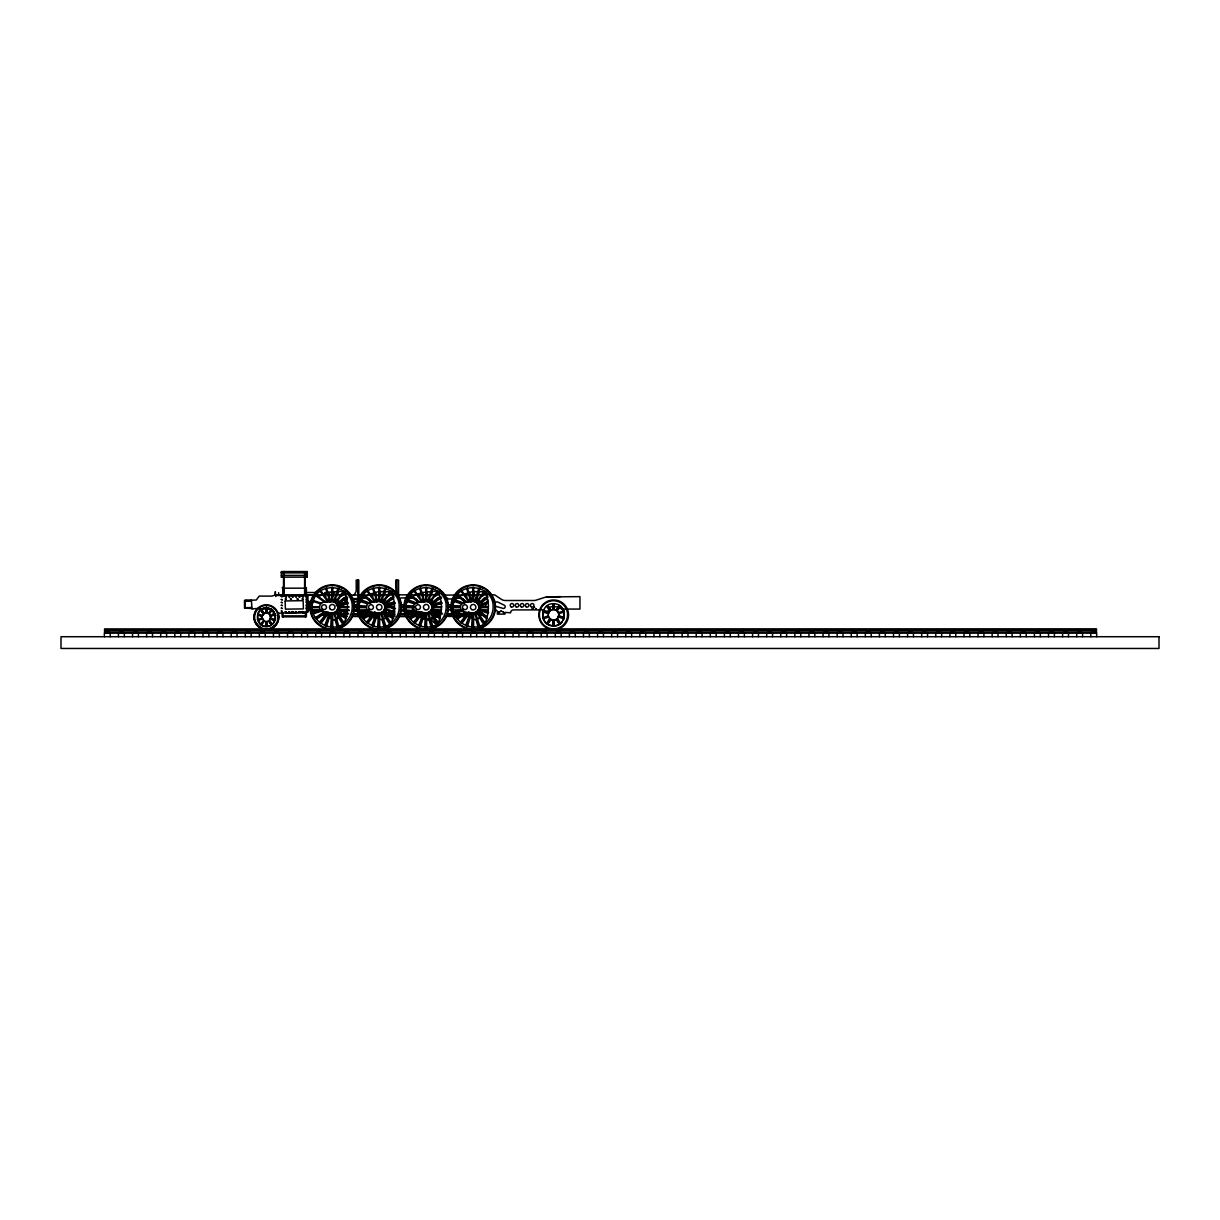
<?xml version="1.0" encoding="UTF-8"?>
<svg xmlns="http://www.w3.org/2000/svg" width="1220" height="1220" viewBox="0 0 1220 1220"><rect width="100%" height="100%" fill="white"/><g stroke="black" fill="none" stroke-linecap="round" stroke-linejoin="round"><path stroke-width="1.5" d="M266.799 607.957C278.663 608.124 277.657 627.461 265.838 626.394C253.973 626.211 254.98 606.889 266.799 607.957L266.784 612.775L266.951 608.033C250.984 607.194 257.984 633.546 271.511 624.914L268.705 621.041L267.47 621.483M552.904 625.89C538.676 625.677 539.88 602.482 554.063 603.763C568.307 603.976 567.087 627.171 552.904 625.89L552.919 620.111M554.048 609.542L554.063 603.763M308.004 611.189L309.133 609.786L318.344 609.771M382.927 611.54L391.208 622.932C395.356 612.867 395.951 600.835 390.705 591.059M476.867 611.54L485.148 622.932C489.296 612.867 489.891 600.835 484.645 591.059M330.757 626.958L331.2 618.57L328.348 612.714L320.143 622.856M332.358 596.473L332.618 591.502M331.642 627.08L332.053 619.211C335.912 621.529 340.441 617.061 338.794 613.065L345.931 618.845M333.258 596.504L333.517 591.456M377.727 626.958L378.169 618.57M379.329 596.473L379.588 591.502M378.627 627.08L379.039 619.211L375.318 612.714L367.113 622.856M380.381 596.443L380.487 591.456M424.712 626.958L425.155 618.57L422.288 612.714L414.083 622.856M426.298 596.473L426.573 591.502M427.244 596.443L427.457 591.456M471.683 626.958L472.125 618.57M473.284 596.473L473.543 591.502M472.567 627.08L472.979 619.211L469.258 612.714L461.053 622.856M474.168 596.504L474.428 591.456M331.886 600.728L331.84 599.63M345.687 606.706L341.646 605.577L341.341 606.904M421.388 611.693L413.412 611.799M413.687 609.939L412.451 608.536L412.131 610.107L413.29 610.488L406.855 611.906M306.921 608.719L306.799 607.819M310.276 607.27L309.544 606.309M358.451 598.501L354.212 598.624L354.212 599.554L359.153 599.554L358.787 600.835M358.085 602.726C360.937 613.691 351.528 604.098 357.506 607.072M352.321 616.176L368.76 615.978M405.055 602.726L405.208 601.567M413.428 605.974C412.589 614.422 429.211 616.192 431.743 608.673C433.375 598.822 416.645 599.172 413.428 605.974L406.428 605.699M452.025 602.726C454.877 613.691 445.483 604.098 451.461 607.072M460.413 605.974C459.559 614.422 476.196 616.192 478.728 608.673C480.344 598.822 463.63 599.172 460.413 605.974L453.398 605.699A2.821 2.821 0 0 0 455.517 606.843L459.909 606.843M280.493 595.985L281.774 594.857M325.694 625.906L329.995 612.654M333.594 601.612L337.971 588.131M326.518 626.241L330.894 612.775M334.433 601.917L338.794 588.482M372.664 625.906L376.965 612.654M380.564 601.612L384.94 588.131M373.488 626.241L377.88 612.775M381.402 601.917L385.764 588.482M423.95 612.654L419.634 625.906L423.462 615.551M427.534 601.612L431.911 588.131M420.473 626.241L424.85 612.775M428.372 601.917L432.734 588.482M466.62 625.906L470.92 612.654M474.504 601.612L478.88 588.131M467.443 626.241L471.82 612.775M475.342 601.917L479.719 588.482M543.053 611.967L543.037 617.686M543.815 609.802L543.418 610.9L548.832 612.654M563.548 619.851L564.326 611.952L558.699 613.721M324.733 625.509L329.019 614.346M335.866 596.488L337.864 591.303M325.557 625.845L329.507 615.551M334.707 602.039L335.881 598.959M337.071 595.879L338.84 591.258M371.704 625.509L375.989 614.346M382.851 596.488L384.834 591.303M372.527 625.845L376.477 615.551M381.677 602.039L382.851 598.959M384.041 595.879L385.81 591.258M418.689 625.509L422.959 614.346M429.821 596.488L431.819 591.303M428.647 602.039L429.837 598.959M431.011 595.879L432.78 591.258M465.659 625.509L469.929 614.346M476.791 596.488L478.789 591.303M466.482 625.845L470.432 615.551M475.617 602.039L479.75 591.258M262.01 616.024L265.319 612.867M270.184 619.409L270.352 614.941L267.47 612.867M270.794 618.326L268.552 621.041L271.313 624.838M307.104 596.351L306.19 596.885L307.242 596.885M306.983 602.985L309.178 602.97L309.178 601.323L306.708 601.323L306.861 603.031L306.418 602.085M306.861 610.656L306.25 611.449L307.15 611.052M310.505 607.331C308.263 610.076 308.263 604.068 310.505 606.813M404.445 607.331C402.203 610.076 402.203 604.068 404.445 606.813M425.75 612.882L425.75 627.095L426.009 619.211C429.867 621.529 434.396 617.061 432.734 613.065L439.871 618.845M433.862 614.819L434.274 614.285M434.091 614.59L434.518 616.176M548.512 613.431L549.9 611.037M432.871 617.961L431.468 618.814M354.212 594.857L356.209 591.334L356.209 580.064L358.741 580.064L358.741 596.046M344.986 606.95L349.24 606.98M268.552 613.309L271.343 609.436M261.293 624.914L264.084 621.041L265.319 621.483M559.522 605.532L556.167 610.183C560.514 612.211 559.553 619.12 554.871 619.989M547.46 624.106L550.815 619.455L553.682 620.172M268.705 613.309L271.481 609.497M261.492 624.838L264.252 621.041L261.858 617.167L263.322 614.011M554.871 609.649L556.366 610.183L558.577 607.133M547.688 624.03L550.998 619.455L552.294 619.989M260.562 624.289L263.505 620.462M269.3 613.874L272.243 610.03M307.775 612.104L308.08 611.54A1.769 1.769 0 0 1 309.849 609.893M320.25 622.932L327.921 612.394M335.241 602.299L343.521 590.907M320.967 623.481L328.927 612.516M335.957 602.848L344.055 591.685L340.914 595.787M367.22 622.932L374.891 612.394M382.211 602.299L390.507 590.907M367.937 623.481L375.897 612.516M382.927 602.848L391.041 591.685M414.205 622.932L421.861 612.394M429.196 602.299L437.477 590.907M414.907 623.481L422.867 612.516M429.897 602.848L438.011 591.685L434.854 595.787M461.175 622.932L468.831 612.394M476.166 602.299L484.447 590.907M461.877 623.481L469.837 612.516M476.867 602.848L484.98 591.685M546.591 623.374L549.915 618.769M546.758 623.389L550.113 618.769M557.052 610.869L560.605 606.249M306.25 605.166L306.861 605.928M306.983 607.819L306.19 608.429L307.104 608.673M310.078 607.606L308.873 607.453L309.346 606.34M320.707 603.87C315.05 612.394 331.321 615.734 336.308 611.266C343.049 601.551 326.579 598.242 320.707 603.87L313.189 601.475M340.136 614.087L347.303 613.934M367.677 603.87C362.02 612.394 378.291 615.734 383.278 611.266C390.019 601.551 373.549 598.242 367.677 603.87L360.159 601.475M372.725 614.377C375.546 619.028 372.588 612.15 372.771 614.59M557.281 618.616L558.836 614.819L558.12 612.15M342.454 605.272L336.933 605.516M319.426 622.307L327.951 611.769M335.485 602.482L337.65 599.798M336.186 603.031L338.413 600.286M341.737 596.183L345.062 592.081M366.396 622.307L374.937 611.769M382.455 602.482L384.62 599.798M386.801 597.114L391.132 591.761L378.657 591.532L371.094 593.865L372.893 596.626M383.156 603.031L385.383 600.286M388.707 596.183L392.032 592.081M413.382 622.307L421.906 611.769M429.425 602.482L431.605 599.798M430.141 603.031L432.353 600.286M435.677 596.183L439.002 592.081M460.352 622.307L468.876 611.769M476.395 602.482L478.575 599.798M481.824 595.787L485.087 591.761L472.613 591.532L465.049 593.865L466.833 596.626M477.111 603.031L479.323 600.286M482.647 596.183L485.972 592.081M359.58 598.395L366.488 597.907A3.751 3.751 0 0 1 370.255 601.673M307.654 612.028L302.728 613.065M327.402 600.636L327.265 602.299M245.296 600.499L251.412 600.987M310.536 604.129C306.861 606.325 308.95 599.34 310.825 603.183M336.278 605.715L338.977 605.044M543.388 618.754C545.904 626.317 556.793 628.269 561.917 622.23M274.225 612.074L268.4 608.139M307.242 599.493L306.19 599.767L307.15 599.493M306.449 602.055L306.723 603.061M324.871 611.998L315.95 618.479L326.091 611.723M336.583 603.488L345.916 596.702M316.498 619.18L326.167 612.165M337.132 604.19L346.144 597.647M362.919 618.479L371.841 611.998M383.568 603.488L392.901 596.702M363.469 619.18L373.137 612.165M384.102 604.19L393.114 597.647M394.639 610.381C392.184 611.433 394.014 606.721 394.639 609.161M418.811 611.998L409.905 618.479L420.031 611.723M430.538 603.488L439.871 596.702M410.438 619.18L420.107 612.165M431.072 604.19L440.084 597.647M456.875 618.479L465.796 611.998M477.508 603.488L486.841 596.702M457.424 619.18L467.077 612.165M478.057 604.19L487.054 597.647M327.417 600.621L338.092 600.697L338.092 615.337L341.158 615.337L341.158 612.714A2.821 2.821 0 0 1 343.964 609.893L347.578 609.893M315.324 617.655L324.23 611.861M341.219 600.835L347.136 596.976M337.284 604.449L347.685 597.693M362.294 617.655L369.721 612.821M383.751 603.717L394.121 596.976M362.843 618.357L370.133 613.614M384.254 604.449L393.175 598.654M409.264 617.655L418.17 611.861M435.159 600.835L441.091 596.976M431.224 604.449L441.625 597.693M456.234 617.655L463.661 612.821M477.691 603.717L488.061 596.976M456.783 618.357L464.088 613.614M482.662 601.551L487.115 598.654M319.426 596.229L323.239 594.14M366.396 596.229L370.209 594.14M412.574 596.732L407.876 599.676L417.743 603.473M413.366 596.229L417.179 594.14M460.337 596.229L464.149 594.14M376.477 602.146L377.727 601.628L373.488 588.131M337.864 628.178L343.11 625.997M384.834 628.178L390.08 625.997M470.417 602.146L471.667 601.628M431.819 628.178L437.05 625.997M478.789 628.178L484.02 625.997M552.294 609.649L550.815 610.183L547.49 605.623M494.39 600.789L494.39 600.042M257.45 619.562L262.132 618.082M270.352 615.368L274.866 613.904M257.771 620.446L262.437 618.982M270.657 616.253L275.339 614.788M320.677 610.473L313.189 612.913L321.714 610.473M337.513 605.013L347.105 601.887M313.54 613.736L321.531 611.144M337.818 605.852L347.303 602.771M367.647 610.473L360.159 612.913L368.684 610.473M384.483 605.013L394.075 601.887M360.51 613.736L368.501 611.144M384.788 605.852L394.274 602.771M407.129 612.913L414.617 610.473M431.468 605.013L441.06 601.887M407.48 613.736L415.471 611.144M431.773 605.852L441.259 602.771M461.602 610.473L454.114 612.913L462.624 610.473M478.438 605.013L488.03 601.887M454.45 613.736L462.441 611.144M478.743 605.852L488.229 602.771M542.854 617.686L548.466 615.917M558.333 612.654L563.976 610.884M543.236 618.754L548.832 616.984L549.9 618.616M547.063 596.641L536.129 600.164A7.045 7.045 0 0 1 533.979 600.499L505.263 600.499A7.045 7.045 0 0 1 501.374 599.325L494.618 594.857L490.806 594.857M352.946 602.695L358.649 600.88M312.899 611.906L321.485 609.619M337.635 605.288L347.929 602.528M341.295 605.227L348.157 603.381M359.869 611.906L368.455 609.619M384.605 605.288L394.899 602.528M388.265 605.227L395.127 603.381M431.575 605.288L441.869 602.528M407.083 612.775L415.654 610.473M435.235 605.227L442.097 603.381M453.825 611.906L462.395 609.619M478.545 605.288L487.131 602.985M482.22 605.227L485.636 604.312M332.236 601.429L329.507 602.146L327.707 599.386M266.478 612.714L264.084 613.309L261.324 609.497M266.326 621.636L267.637 621.483M426.192 601.429L423.447 602.146L421.662 599.386M382.562 619.668L378.993 619.196M434.823 613.965L439.2 617.152M476.501 619.668L472.948 619.196M552.096 609.649L553.682 609.466M553.483 620.172L556.366 619.455L559.721 624.106M341.539 591.166L328.76 592.432L329.736 596.092M435.479 591.166L422.7 592.432L423.675 596.092M281.347 572.287L307.196 572.287M281.347 572.836L307.196 572.836M281.347 575.367L307.196 575.367M281.347 577.151L307.196 577.151M283.025 588.177L305.503 588.177M306.327 592.508L317.413 592.508M324.794 592.508L334.021 592.508L334.021 593.667M396.439 593.179L395.844 580.064L398.559 580.064L398.559 596.092M346.144 594.857L275.72 594.857L271.953 596.107L259.235 596.107L256.276 600.026L244.473 600.438L244.534 608.155L251.412 608.475M349.683 595.101L393.968 594.857M397.201 594.857L439.413 594.857M442.784 595.101L487.695 594.857M275.827 595.467L283.513 595.467L283.513 572.348M305.503 595.68L283.025 595.68L283.025 587.125M358.314 597.205L358.741 598.059M357.902 597.556L358.741 597.556M359.336 599.127L353.693 599.127L352.473 597.907M326.975 599.676L332.435 599.676M343.354 599.676L346.998 599.676M331.52 599.981L336.552 599.981M341.569 599.981L344.909 599.981L344.909 604.113L336.339 604.296M251.518 600.499L244.839 600.499L244.839 608.017L251.518 608.017M251.412 600.85L245.189 600.85L245.189 607.667L251.412 607.667M343.354 603.076L346.998 603.076M341.569 603.824L344.909 603.824M357.445 604.769L353.693 604.769A2.074 2.074 0 0 1 353.266 606.035M451.232 604.769L448.106 604.769A2.806 2.806 0 0 1 447.161 606.203M312.335 606.736L319.381 606.736M337.94 606.736L347.395 606.736M359.305 606.736L366.351 606.736M384.91 606.736L394.365 606.736M406.291 606.736L413.336 606.736M431.88 606.736L441.35 606.736M453.261 606.736L460.306 606.736M478.865 606.736L488.32 606.736M348.02 606.843L344.421 606.843A2.821 2.821 0 0 1 341.6 604.022L341.6 601.673A3.751 3.751 0 0 1 345.351 597.907M365.924 606.843L361.394 606.843A2.074 2.074 0 0 1 359.336 604.769M441.884 606.843L438.361 606.843A2.821 2.821 0 0 1 435.54 604.022L435.54 601.673A3.751 3.751 0 0 1 439.307 597.907M414.404 607.072L405.696 606.279M251.412 607.514L245.296 608.017M312.335 607.636L319.381 607.636M337.94 607.636L347.364 607.636M359.305 607.636L366.351 607.636M384.91 607.636L394.334 607.636M406.291 607.636L413.336 607.636M431.88 607.636L441.304 607.636M453.261 607.636L460.306 607.636M478.865 607.636L488.29 607.636M400.938 609.771L410.393 610.351A1.876 1.876 0 0 0 412.07 611.647L416.737 611.891L417.194 615.337L420.259 615.337L420.259 613.34M311.74 609.893L321.256 609.893M352.976 609.893L367.403 609.893M441.518 609.893L437.919 609.893A2.821 2.821 0 0 0 435.098 612.714L435.098 615.337L432.048 615.337L432.048 600.697M446.932 609.893L461.358 609.893M488.351 609.893L484.889 609.893A2.821 2.821 0 0 0 482.068 612.714L482.068 615.337L479.018 615.337L478.85 600.56L468.953 600.362L468.19 602.299M394.899 611.647L388.951 611.754L388.128 615.337L385.078 615.337L385.078 600.697L374.998 600.362L374.265 602.314M285.815 613.065L307.181 612.394L278.999 613.172A1.769 1.769 0 0 0 277.611 613.874M399.931 613.645L418.125 613.645A4.682 4.682 0 0 0 421.525 612.196M434.899 612.775A2.349 2.349 0 0 1 436.074 613.096A2.821 2.821 0 0 0 437.843 613.843L439.947 613.843L439.947 616.42L437.644 616.42A2.745 2.745 0 0 0 436.074 617.167A2.349 2.349 0 0 1 432.627 614.529L432.627 614.651M447.099 613.843L468.556 613.843A4.224 4.224 0 0 0 470.249 613.492M352.656 613.934L370.285 613.934L370.788 617.183L374.601 617.427A3.523 3.523 0 0 1 376.904 618.281L376.919 618.296M437.843 613.843L438.422 616.42M337.879 614.285L346.953 614.285M352.321 614.285L368.562 614.285M384.208 614.194L395.204 614.194M398.864 614.194L422.669 614.194M447.343 614.194L470.813 614.194M275.918 615.337L273.25 615.337L273.25 611.495A2.349 2.349 0 0 0 272.075 609.451M283.025 615.856L305.503 615.856M337.894 616.176L346.953 616.176M384.208 616.069L395.204 616.069M398.864 616.069L422.669 616.069M445.544 616.069L470.828 616.069M445.315 616.42L468.556 616.42A4.224 4.224 0 0 1 471.225 617.366L472.201 617.762M347.303 616.527L340.136 616.527A4.224 4.224 0 0 0 337.254 617.655M352.656 616.527L370.865 616.527A2.821 2.821 0 0 1 372.634 617.259A2.349 2.349 0 0 0 375.989 616.13A2.349 2.349 0 0 0 374.418 612.958M394.472 616.603L387.197 616.603A3.751 3.751 0 0 0 386.13 616.771M398.116 616.603L418.125 616.603A4.697 4.697 0 0 1 421.845 618.433A2.577 2.577 0 0 0 422.684 618.982L432.78 618.692A3.401 3.401 0 0 1 435.281 617.472A2.349 2.349 0 0 0 436.897 613.416A3.294 3.294 0 0 1 435.647 611.312M283.025 616.847L305.503 616.847M104.6 629.855L1096.429 629.855M104.6 630.008L1096.429 630.008M104.6 632.097L1096.429 632.097M104.6 632.555L1096.429 632.555M105.423 632.845L193.721 632.845M194.071 632.845L203.587 632.845M204.06 632.845L264.191 632.845M264.511 632.845L292.373 632.845M293.059 632.845L475.571 632.845M475.815 632.845L485.346 632.845M485.895 632.845L546.026 632.845M546.255 632.845L574.208 632.845M574.818 632.845L767.09 632.845M767.746 632.845L856.043 632.845M856.562 632.845L866.078 632.845M866.383 632.845L954.696 632.845M955.565 632.845L1077.397 632.845M1077.763 632.845L1096.429 632.845L1096.429 628.834L104.6 628.91L104.6 632.845M306.586 594.857L307.958 595.97L307.958 609.298M453.276 606.599L460.352 606.965M406.306 606.599L413.382 606.965M359.442 605.699L366.503 606.081M359.336 606.599L366.412 606.965M392.032 608.307L395.509 608.49M355.142 606.95L358.909 607.209M400.251 610.168L417.057 611.418M354.898 607.408L358.924 607.697M400.282 610.808L410.56 611.586M349.225 610.153L344.787 609.466M353.007 610.442L370.026 611.723M386.801 612.974L394.365 613.553L387.197 613.645A3.751 3.751 0 0 1 385.154 613.05M400.038 613.98L404.064 614.27M388.722 613.767L394.319 614.194M412.985 615.597L418.582 616.008M344.711 610.229L349.179 610.579M352.946 610.884L369.889 612.257M312.701 606.95L315.873 607.27M553.483 609.466L555.069 609.649M266.326 612.714L267.637 612.867M265.167 621.483L266.478 621.636M558.897 615.917L564.311 617.686M543.205 610.884L548.634 612.654M558.699 615.917L564.128 617.686M542.854 611.952L548.466 613.721M558.333 616.984L563.945 618.754M454.45 600.636L462.441 603.244M478.743 608.536L488.137 611.586M454.114 601.475L461.602 603.9M478.438 609.375L488.107 612.516M407.48 600.636L415.471 603.244M431.773 608.536L441.167 611.586M407.129 601.475L414.617 603.9M431.468 609.375L441.121 612.516M360.51 600.636L368.501 603.244M384.788 608.536L394.182 611.586M384.483 609.375L394.151 612.516M313.54 600.636L321.531 603.244M337.818 608.536L347.212 611.586M337.513 609.375L347.181 612.516M257.74 613.889L262.437 615.368M270.657 618.082L275.339 619.562M262.132 616.253L257.618 614.788L261.98 616.253M270.52 618.982L275.034 620.446M270.352 618.982L274.896 620.446M331.215 618.082L330.33 616.817M464.713 603.473L454.846 599.676L459.543 596.732L464.637 600.865M483.913 610.839L488.656 612.654M454.511 600.499L461.084 603.031M481.046 610.686L488 613.37M436.943 610.839L441.686 612.654M407.541 600.499L414.114 603.031M434.076 610.686L442.768 614.026M370.773 603.473L360.906 599.676L365.588 596.732L370.682 600.865M389.973 610.839L394.716 612.654M360.556 600.499L367.144 603.031M388.829 611.357L394.06 613.37M342.988 610.839L347.731 612.654M340.121 610.686L348.813 614.026M478.789 586.21L484.02 588.375M431.819 586.21L437.05 588.375M384.834 586.21L390.08 588.375M337.864 586.21L343.11 588.375M559.675 605.623L564.22 611.403M310.597 605.806L309.361 605.181A2.349 2.349 0 0 1 308.004 603.061M457.424 595.192L467.077 602.222M478.057 610.183L487.07 616.74M456.875 595.909L465.796 602.39M477.508 610.9L486.795 617.64M410.438 595.192L420.107 602.222M431.072 610.183L440.1 616.74M409.905 595.909L418.811 602.39M430.538 610.9L439.81 617.64M363.469 595.192L373.137 602.222M384.102 610.183L393.114 616.74M362.919 595.909L371.841 602.39M383.568 610.9L392.84 617.64M316.498 595.192L326.167 602.222M337.132 610.183L346.144 616.74M315.95 595.909L324.871 602.39M336.583 610.9L345.87 617.64M556.366 610.183L557.464 611.037M550.998 619.455C547.246 617.838 547.246 611.799 550.998 610.183L548.481 606.691M435.906 621.224C429.364 623.954 443.287 622.871 432.825 617.472M480.863 612.852L487.497 618.22M486.856 618.845L479.719 613.065L479.75 616.527L484.325 623.572L476.166 612.074M386.923 612.852L393.557 618.22M392.901 618.845L385.764 613.065L385.81 616.527L390.385 623.572M341.28 613.934L345.245 617.152M430.66 619.638L434.411 622.718M432.048 600.697L421.967 600.362L421.205 602.299M488.518 591.822L491.98 596.321M441.548 591.822L445.01 596.321M394.578 591.822L395.25 592.691M347.608 591.822L351.055 596.321M282.293 596.473C280.173 599.218 285.587 591.136 282.216 587.567M269.467 614.011L270.779 617.167M557.25 618.769L560.59 623.374M557.052 618.769L560.407 623.389M546.56 606.249L550.113 610.869M556.167 619.455L559.477 624.03M461.877 590.907L469.837 601.856M461.175 591.441L468.831 601.994M414.907 590.907L422.867 601.856M429.897 611.54L438.178 622.932C442.326 612.867 442.921 600.835 437.675 591.059M414.205 591.441L421.861 601.994M429.196 612.074L437.477 623.481M367.937 590.907L375.897 601.856M367.22 591.441L374.891 601.994M382.211 612.074L390.507 623.481M320.967 590.907L328.927 601.856M335.957 611.54L344.238 622.932C348.371 612.867 348.966 600.835 343.735 591.059M320.25 591.441L327.921 601.994M335.241 612.074L343.521 623.481L338.84 616.527M269.452 620.462L272.228 624.289L273.341 623.344L275.506 619.089L275.262 614.316M269.3 620.462L272.09 624.304M260.729 610.046L263.505 613.874M260.546 610.03L263.337 613.874M261.461 609.436L264.252 613.309M483.623 624.106L479.338 617.518L476.928 619.501L478.743 626.302M419.863 596.626L418.063 593.865L421.845 592.707L422.821 596.336M432.78 616.527L437.355 623.572M432.368 617.518L436.653 624.106M389.668 624.106L385.383 617.518L382.973 619.501L384.803 626.302M325.923 596.626L324.123 593.865L327.906 592.707L328.881 596.336M338.413 617.518L342.698 624.106M434.366 622.185L435.372 622.764L435.952 621.758M262.62 619.409L262.025 617.167M467.443 588.131L471.82 601.612M475.342 612.455L479.719 625.906M466.62 588.482L470.92 601.719M474.504 612.76L478.88 626.241M420.473 588.131L424.85 601.612M428.372 612.455L432.734 625.906M419.634 588.482L423.95 601.719M427.534 612.76L431.911 626.241M381.402 612.455L385.764 625.906M372.664 588.482L376.965 601.719M380.564 612.76L384.94 626.241M326.518 588.131L330.894 601.612M334.433 612.455L338.794 625.906M325.694 588.482L329.995 601.719M333.594 612.76L337.971 626.241M469.67 592.432L471.149 597.922M468.815 592.707L469.791 596.336M476.059 619.729L477.889 626.531M429.943 619.501L431.773 626.302M429.089 619.729L430.904 626.531M375.729 592.432L376.705 596.092M374.875 592.707L375.851 596.336M382.119 619.729L383.934 626.531M336.003 619.501L337.833 626.302M335.134 619.729L336.964 626.531M479.018 607.941L479.17 609.024M479.308 610.03L479.536 611.784M432.337 610.03L432.566 611.784M385.078 607.941L385.215 609.024M385.352 610.03L385.596 611.784M338.382 610.03L338.626 611.784M368.76 614.499L368.76 616.527M554.246 620.111L554.261 625.89M553.102 605.212L553.117 609.542M265.99 607.957L266.006 612.775L265.853 608.033M1096.673 636.718L1096.673 633.195L1090.802 633.195L1090.802 636.718M1095.606 633.195L1095.606 632.372L1091.854 632.372L1091.854 633.195M1082.582 636.718L1082.582 633.195L1076.711 633.195L1076.711 636.718M1081.515 633.195L1081.515 632.372L1077.763 632.372L1077.763 633.195M1068.491 636.718L1068.491 633.195L1062.62 633.195L1062.62 636.718M1067.424 633.195L1067.424 632.372L1063.672 632.372L1063.672 633.195M1054.4 636.718L1054.4 633.195L1048.529 633.195L1048.529 636.718M1053.333 633.195L1053.333 632.372L1049.581 632.372L1049.581 633.195M1040.294 636.718L1040.294 633.195L1034.423 633.195L1034.423 636.718M1039.242 633.195L1039.242 632.372L1035.49 632.372L1035.49 633.195M1026.203 636.718L1026.203 633.195L1020.332 633.195L1020.332 636.718M1025.151 633.195L1025.151 632.372L1021.399 632.372L1021.399 633.195M1012.112 636.718L1012.112 633.195L1006.241 633.195L1006.241 636.718M1011.06 633.195L1011.06 632.372L1007.308 632.372L1007.308 633.195M998.021 636.718L998.021 633.195L992.15 633.195L992.15 636.718M996.969 633.195L996.969 632.372L993.217 632.372L993.217 633.195M983.93 636.718L983.93 633.195L978.059 633.195L978.059 636.718M982.878 633.195L982.878 632.372L979.126 632.372L979.126 633.195M969.839 636.718L969.839 633.195L963.968 633.195L963.968 636.718M968.787 633.195L968.787 632.372L965.02 632.372L965.02 633.195M955.748 636.718L955.748 633.195L949.877 633.195L949.877 636.718M954.696 633.195L954.696 632.372L950.929 632.372L950.929 633.195M941.657 636.718L941.657 633.195L935.786 633.195L935.786 636.718M940.605 633.195L940.605 632.372L936.838 632.372L936.838 633.195M927.566 636.718L927.566 633.195L921.695 633.195L921.695 636.718M926.514 633.195L926.514 632.372L922.747 632.372L922.747 633.195M913.475 636.718L913.475 633.195L907.604 633.195L907.604 636.718M912.423 633.195L912.423 632.372L908.656 632.372L908.656 633.195M899.384 636.718L899.384 633.195L893.513 633.195L893.513 636.718M898.332 633.195L898.332 632.372L894.565 632.372L894.565 633.195M885.293 636.718L885.293 633.195L879.422 633.195L879.422 636.718M884.226 633.195L884.226 632.372L880.474 632.372L880.474 633.195M871.202 636.718L871.202 633.195L865.331 633.195L865.331 636.718M870.135 633.195L870.135 632.372L866.383 632.372L866.383 633.195M857.111 636.718L857.111 633.195L851.24 633.195L851.24 636.718M856.043 633.195L856.043 632.372L852.292 632.372L852.292 633.195M843.02 636.718L843.02 633.195L837.149 633.195L837.149 636.718M841.952 633.195L841.952 632.372L838.201 632.372L838.201 633.195M828.929 636.718L828.929 633.195L823.058 633.195L823.058 636.718M827.861 633.195L827.861 632.372L824.11 632.372L824.11 633.195M814.823 636.718L814.823 633.195L808.952 633.195L808.952 636.718M813.77 633.195L813.77 632.372L810.019 632.372L810.019 633.195M800.732 636.718L800.732 633.195L794.861 633.195L794.861 636.718M799.679 633.195L799.679 632.372L795.928 632.372L795.928 633.195M786.641 636.718L786.641 633.195L780.769 633.195L780.769 636.718M785.588 633.195L785.588 632.372L781.837 632.372L781.837 633.195M772.55 636.718L772.55 633.195L766.678 633.195L766.678 636.718M771.497 633.195L771.497 632.372L767.746 632.372L767.746 633.195M758.459 636.718L758.459 633.195L752.587 633.195L752.587 636.718M757.406 633.195L757.406 632.372L753.64 632.372L753.64 633.195M744.368 636.718L744.368 633.195L738.496 633.195L738.496 636.718M743.315 633.195L743.315 632.372L739.549 632.372L739.549 633.195M730.277 636.718L730.277 633.195L724.405 633.195L724.405 636.718M729.224 633.195L729.224 632.372L725.458 632.372L725.458 633.195M716.186 636.718L716.186 633.195L710.314 633.195L710.314 636.718M715.133 633.195L715.133 632.372L711.367 632.372L711.367 633.195M702.095 636.718L702.095 633.195L696.223 633.195L696.223 636.718M701.042 633.195L701.042 632.372L697.276 632.372L697.276 633.195M688.004 636.718L688.004 633.195L682.132 633.195L682.132 636.718M686.951 633.195L686.951 632.372L683.185 632.372L683.185 633.195M673.913 636.718L673.913 633.195L668.041 633.195L668.041 636.718M672.861 633.195L672.861 632.372L669.094 632.372L669.094 633.195M659.822 636.718L659.822 633.195L653.95 633.195L653.95 636.718M658.754 633.195L658.754 632.372L655.003 632.372L655.003 633.195M645.731 636.718L645.731 633.195L639.859 633.195L639.859 636.718M644.663 633.195L644.663 632.372L640.912 632.372L640.912 633.195M631.64 636.718L631.64 633.195L625.768 633.195L625.768 636.718M630.572 633.195L630.572 632.372L626.821 632.372L626.821 633.195M617.549 636.718L617.549 633.195L611.678 633.195L611.678 636.718M616.481 633.195L616.481 632.372L612.73 632.372L612.73 633.195M603.458 636.718L603.458 633.195L597.571 633.195L597.571 636.718M602.39 633.195L602.39 632.372L598.639 632.372L598.639 633.195M589.351 636.718L589.351 633.195L583.48 633.195L583.48 636.718M588.299 633.195L588.299 632.372L584.548 632.372L584.548 633.195M575.26 636.718L575.26 633.195L569.389 633.195L569.389 636.718M574.208 633.195L574.208 632.372L570.457 632.372L570.457 633.195M561.169 636.718L561.169 633.195L555.298 633.195L555.298 636.718M560.422 596.641L546.56 596.931L579.942 596.641L579.942 609.07L561.734 609.07L559.904 607.895A7.045 7.045 0 0 0 556.106 606.797L551.333 606.797A2.821 2.821 0 0 0 548.512 609.603L548.512 611.189L544.516 611.189L543.342 609.893L513.513 609.893A2.943 2.943 0 0 0 510.585 612.821L504.988 612.364L504.988 614.117L497.379 614.117L497.379 611.998A2.12 2.12 0 0 0 495.274 609.893M560.117 633.195L560.117 632.372L556.366 632.372L556.366 633.195M554.246 605.745L554.246 609.542M554.048 620.111L554.048 625.799M553.117 620.111L553.117 625.799M552.919 603.854L552.919 609.542M547.078 636.718L547.078 633.195L541.207 633.195L541.207 636.718M546.026 633.195L546.026 632.372L542.275 632.372L542.275 633.195M532.987 636.718L532.987 633.195L527.116 633.195L527.116 636.718M531.935 633.195L531.935 632.372L528.168 632.372L528.168 633.195M518.896 636.718L518.896 633.195L513.025 633.195L513.025 636.718M517.844 633.195L517.844 632.372L514.077 632.372L514.077 633.195M504.805 636.718L504.805 633.195L498.934 633.195L498.934 636.718M503.753 633.195L503.753 632.372L499.986 632.372L499.986 633.195M490.714 636.718L490.714 633.195L484.843 633.195L484.843 636.718M489.662 633.195L489.662 632.372L485.895 632.372L485.895 633.195M476.623 636.718L476.623 633.195L470.752 633.195L470.752 636.718M475.571 633.195L475.571 632.372L471.804 632.372L471.804 633.195M473.604 587.278L473.604 601.49M473.604 612.882L473.604 627.095M472.719 587.278L472.719 601.49M472.719 612.882L472.719 627.095M467.229 613.34L467.229 615.337L464.179 615.337L464.179 612.714A2.821 2.821 0 0 0 463.341 610.717M462.532 636.718L462.532 633.195L456.661 633.195L456.661 636.718M461.48 633.195L461.48 632.372L457.713 632.372L457.713 633.195M448.441 636.718L448.441 633.195L442.57 633.195L442.57 636.718M447.374 633.195L447.374 632.372L443.622 632.372L443.622 633.195M434.35 636.718L434.35 633.195L428.479 633.195L428.479 636.718M433.283 633.195L433.283 632.372L429.531 632.372L429.531 633.195M426.634 587.278L426.634 601.49M426.634 612.882L426.634 627.095M425.75 587.278L425.75 601.49M423.66 612.379L423.66 617.884M422.867 612.775L422.867 619.043M420.259 636.718L420.259 633.195L414.388 633.195L414.388 636.718M419.192 633.195L419.192 632.372L415.44 632.372L415.44 633.195M406.168 636.718L406.168 633.195L400.297 633.195L400.297 636.718M405.101 633.195L405.101 632.372L401.349 632.372L401.349 633.195M396.698 580.064L396.698 594.308M396.439 580.064L396.439 594.857M392.077 636.718L392.077 633.195L386.206 633.195L386.206 636.718M391.01 633.195L391.01 632.372L387.258 632.372L387.258 633.195M379.664 587.278L379.664 601.49M379.664 612.882L379.664 627.095M378.764 587.278L378.764 601.49M378.764 612.882L378.764 627.095M377.971 636.718L377.971 633.195L372.1 633.195L372.1 636.718M376.919 633.195L376.919 632.372L373.167 632.372L373.167 633.195M373.274 613.34L373.274 615.337L370.224 615.337L370.224 612.714A2.821 2.821 0 0 0 369.401 610.717M363.88 636.718L363.88 633.195L358.009 633.195L358.009 636.718M362.828 633.195L362.828 632.372L359.077 632.372L359.077 633.195M358.741 599.554L357.612 599.981L357.612 598.624M358.314 580.064L358.314 600.026M357.902 580.064L357.902 595.817M357.033 598.624L357.033 599.554M349.789 636.718L349.789 633.195L343.918 633.195L343.918 636.718M348.737 633.195L348.737 632.372L344.986 632.372L344.986 633.195M335.698 636.718L335.698 633.195L329.827 633.195L329.827 636.718M334.646 633.195L334.646 632.372L330.894 632.372L330.894 633.195M332.694 587.278L332.694 601.49M332.694 612.882L332.694 627.095M331.794 587.278L331.794 601.49M331.794 612.882L331.794 627.095M326.304 613.172L326.304 615.337L323.254 615.337L323.254 611.891A1.998 1.998 0 0 0 322.842 610.671M321.607 636.718L321.607 633.195L315.736 633.195L315.736 636.718M320.555 633.195L320.555 632.372L316.788 632.372L316.788 633.195M318.344 595.04L305.031 595.467L305.031 572.348M307.516 636.718L307.516 633.195L301.645 633.195L301.645 636.718M307.196 577.121L307.196 571.539L281.347 571.539L281.347 577.121M306.464 633.195L306.464 632.372L302.697 632.372L302.697 633.195M306.388 587.567L306.388 602.573M306.388 604.693L306.388 609.39M306.388 611.647L306.388 616.74M305.503 587.125L305.503 596.443M305.503 611.647L305.503 617.167M304.603 572.348L304.603 594.857M293.425 636.718L293.425 633.195L287.554 633.195L287.554 636.718M292.373 633.195L292.373 632.372L288.606 632.372L288.606 633.195M283.94 571.539L283.94 594.857M283.116 587.567L283.116 596.443M283.025 612.775L283.025 617.167M282.125 612.745L282.125 616.74M279.334 636.718L279.334 633.195L273.463 633.195L273.463 636.718M278.648 592.676L278.648 593.667M278.282 633.195L278.282 632.372L274.515 632.372L274.515 633.195M275.827 595.04L275.827 596.504M275.461 591.837L275.461 594.369M275.217 591.807L275.217 594.384M266.448 606.828L266.448 608.948M265.243 636.718L265.243 633.195L259.372 633.195L259.372 636.718M264.191 633.195L264.191 632.372L260.424 632.372L260.424 633.195M251.412 600.026L251.991 609.146C257.313 607.514 264.709 609.71 270.901 609.146A2.349 2.349 0 0 1 271.511 609.222M251.152 636.718L251.152 633.195L245.281 633.195L245.281 636.718M250.1 633.195L250.1 632.372L246.333 632.372L246.333 633.195M237.061 636.718L237.061 633.195L231.19 633.195L231.19 636.718M236.009 633.195L236.009 632.372L232.242 632.372L232.242 633.195M222.97 636.718L222.97 633.195L217.099 633.195L217.099 636.718M221.903 633.195L221.903 632.372L218.151 632.372L218.151 633.195M208.879 636.718L208.879 633.195L203.008 633.195L203.008 636.718M207.812 633.195L207.812 632.372L204.06 632.372L204.06 633.195M194.788 636.718L194.788 633.195L188.917 633.195L188.917 636.718M193.721 633.195L193.721 632.372L189.969 632.372L189.969 633.195M180.697 636.718L180.697 633.195L174.826 633.195L174.826 636.718M179.63 633.195L179.63 632.372L175.878 632.372L175.878 633.195M166.606 636.718L166.606 633.195L160.72 633.195L160.72 636.718M165.539 633.195L165.539 632.372L161.787 632.372L161.787 633.195M152.5 636.718L152.5 633.195L146.629 633.195L146.629 636.718M151.448 633.195L151.448 632.372L147.696 632.372L147.696 633.195M138.409 636.718L138.409 633.195L132.538 633.195L132.538 636.718M137.357 633.195L137.357 632.372L133.605 632.372L133.605 633.195M124.318 636.718L124.318 633.195L118.447 633.195L118.447 636.718M123.266 633.195L123.266 632.372L119.514 632.372L119.514 633.195M110.227 636.718L110.227 633.195L104.356 633.195L104.356 636.718M109.175 633.195L109.175 632.372L105.423 632.372L105.423 633.195M341.691 606.813A3.401 3.401 0 0 1 343.857 604.296M354.334 599.554A2.608 2.608 0 0 1 352.458 599.676M394.762 603.198A3.751 3.751 0 0 1 391.498 605.074L391.391 605.074A2.821 2.821 0 0 1 388.57 602.253L388.57 601.673A3.751 3.751 0 0 1 392.321 597.907L392.916 597.907A2.349 2.349 0 0 1 393.526 597.998M417.225 601.673A3.751 3.751 0 0 0 413.458 597.907L401.716 597.907A2.349 2.349 0 0 0 399.458 599.66M404.384 604.907A2.349 2.349 0 0 0 403.484 604.723L401.716 604.723A2.349 2.349 0 0 1 400.831 604.54M446.428 597.907A1.769 1.769 0 0 1 448.06 599.005L452.849 599.005A1.769 1.769 0 0 1 454.48 597.907L460.443 597.907A3.751 3.751 0 0 1 464.195 601.673M494.695 604.861A2.349 2.349 0 0 0 496.357 606.523L502.533 608.246A1.769 1.769 0 0 0 504.943 607.606A1.769 1.769 0 0 0 504.302 605.196L498.141 602.222A2.349 2.349 0 0 0 494.695 603.641M373.198 612.958A2.349 2.349 0 0 0 372.634 613.202A2.745 2.745 0 0 1 372.191 613.538A2.821 2.821 0 0 1 371.444 613.858M547.902 628.513A14.853 14.853 0 0 1 541.954 605.699A14.853 14.853 0 0 1 565.531 605.852A14.853 14.853 0 0 1 559.279 628.59M274.79 625.479A11.742 11.742 0 0 1 272.35 627.339M260.607 627.339A11.742 11.742 0 0 1 256.307 623.039M277.825 614.133A11.742 11.742 0 0 1 277.825 620.217M277.885 612.364A12.383 12.383 0 0 1 271.298 628.574M259.006 627.034A12.383 12.383 0 0 1 256.612 609.695M265.853 621.575L265.838 626.394L266.006 621.575M499.087 611.678L499.849 611.799L499.087 611.678M482.876 600.255C479.796 608.475 486.063 609.207 487.253 601.429A2.349 2.349 0 0 0 485.819 597.998A2.349 2.349 0 0 0 482.876 600.255M285.114 601.018L285.404 609.146L303.399 608.902L303.139 600.652L285.129 600.957M503.601 613.126L504.333 613.385L503.631 613.035M281.301 599.493L282.338 599.767L281.301 599.493M281.301 602.375L282.338 602.649L281.301 602.375M281.301 605.272L282.338 605.547L281.301 605.272M281.301 608.155L282.293 608.567L281.363 608.017M281.301 611.037L282.293 611.449L281.363 610.915M285.297 596.595L286.334 596.885L285.297 596.595M285.297 598.944L286.334 599.233L285.297 598.944M285.297 611.632L286.334 611.906L285.297 611.632M288.683 596.595L289.719 596.885L288.683 596.595M288.683 611.632L289.719 611.906L288.683 611.632M290.36 598.944L291.412 599.233L290.36 598.944M292.053 596.595L293.105 596.885L292.053 596.595M292.053 611.632L293.105 611.906L292.053 611.632M295.438 596.595L296.49 596.885L295.438 596.595M295.438 611.632L296.49 611.906L295.438 611.632M297.131 598.944L298.168 599.233L297.131 598.944M298.824 596.595L299.861 596.885L298.824 596.595M298.824 611.632L299.861 611.906L298.824 611.632M302.209 596.595L303.246 596.885L302.209 596.595M302.209 598.944L303.246 599.233L302.209 598.944M302.209 611.632L303.246 611.906L302.209 611.632M312.96 602.024C307.028 620.751 333.106 635.803 346.358 621.3A19.962 19.962 0 0 0 352.214 607.194C353.22 584.716 317.81 580.064 312.96 602.024M359.93 602.024C353.998 620.751 380.091 635.803 393.328 621.3A19.962 19.962 0 0 0 399.184 607.194C400.19 584.716 364.78 580.064 359.93 602.024M406.9 602.024C400.983 620.751 427.061 635.803 440.313 621.3A19.962 19.962 0 0 0 446.154 607.194C447.161 584.716 411.75 580.064 406.9 602.024M453.886 602.024C447.953 620.751 474.031 635.803 487.283 621.3A19.962 19.962 0 0 0 493.124 607.194C494.13 584.716 458.72 580.064 453.886 602.024M500.81 611.083L501.557 611.281L500.81 611.083M532.255 608.612L533.064 608.826L532.255 608.612M533.903 606.965L534.711 607.179L533.933 606.858M535.534 608.612L536.358 608.826L535.534 608.612M498.034 613.096L498.721 613.416L498.065 613.004M502.548 611.601L503.28 611.876L502.548 611.601M376.08 613.767L372.085 613.767L372.085 616.496L376.08 616.496L376.08 613.767M1159 636.718L61 636.718L61 648.461L1159 648.461L1159 636.718M266.966 626.394L266.951 621.575L266.784 626.317M531.31 606.843A1.769 1.769 0 0 0 533.948 605.318A1.769 1.769 0 0 0 531.31 603.778A1.769 1.769 0 0 0 531.31 606.843M526.262 606.843A1.769 1.769 0 0 0 528.9 605.318A1.769 1.769 0 0 0 526.262 603.778A1.769 1.769 0 0 0 526.262 606.843M521.214 606.843A1.769 1.769 0 0 0 523.853 605.318A1.769 1.769 0 0 0 521.214 603.778A1.769 1.769 0 0 0 521.214 606.843M516.167 606.843A1.769 1.769 0 0 0 518.805 605.318A1.769 1.769 0 0 0 516.167 603.778A1.769 1.769 0 0 0 516.167 606.843M511.104 606.843A1.769 1.769 0 0 0 513.757 605.318A1.769 1.769 0 0 0 511.104 603.778A1.769 1.769 0 0 0 511.104 606.843M546.438 627.034A14.091 14.091 0 0 0 567.574 614.819A14.091 14.091 0 0 0 546.438 602.619A14.091 14.091 0 0 0 546.438 627.034M260.455 627.339A11.742 11.742 0 0 0 278.068 617.167A11.742 11.742 0 0 0 260.455 606.996A11.742 11.742 0 0 0 260.455 627.339M258.716 626.943A12.383 12.383 0 0 0 278.587 618.875A12.383 12.383 0 0 0 261.659 605.699A12.383 12.383 0 0 0 258.716 626.943M463.707 609.329A2.47 2.47 0 0 0 467.412 607.194A2.47 2.47 0 0 0 463.707 605.059A2.47 2.47 0 0 0 463.707 609.329M462.014 626.516A22.311 22.311 0 0 0 495.472 607.194A22.311 22.311 0 0 0 462.014 587.872A22.311 22.311 0 0 0 462.014 626.516M462.304 625.997A21.731 21.731 0 0 0 494.893 607.194A21.731 21.731 0 0 0 462.304 588.375A21.731 21.731 0 0 0 462.304 625.997M471.789 609.573A2.76 2.76 0 0 0 475.922 607.194A2.76 2.76 0 0 0 471.789 604.8A2.76 2.76 0 0 0 471.789 609.573M416.737 609.329A2.47 2.47 0 0 0 420.442 607.194A2.47 2.47 0 0 0 416.737 605.059A2.47 2.47 0 0 0 416.737 609.329M415.029 626.516A22.311 22.311 0 0 0 448.502 607.194A22.311 22.311 0 0 0 415.029 587.872A22.311 22.311 0 0 0 415.029 626.516M413.733 624.991A21.731 21.731 0 0 0 447.832 609.085A21.731 21.731 0 0 0 417.011 587.506A21.731 21.731 0 0 0 413.733 624.991M424.804 609.573A2.76 2.76 0 0 0 428.952 607.194A2.76 2.76 0 0 0 424.804 604.8A2.76 2.76 0 0 0 424.804 609.573M369.767 609.329A2.47 2.47 0 0 0 373.457 607.194A2.47 2.47 0 0 0 369.767 605.059A2.47 2.47 0 0 0 369.767 609.329M368.059 626.516A22.311 22.311 0 0 0 401.532 607.194A22.311 22.311 0 0 0 368.059 587.872A22.311 22.311 0 0 0 368.059 626.516M368.348 625.997A21.731 21.731 0 0 0 400.938 607.194A21.731 21.731 0 0 0 368.348 588.375A21.731 21.731 0 0 0 368.348 625.997M377.834 609.573A2.76 2.76 0 0 0 381.982 607.194A2.76 2.76 0 0 0 377.834 604.8A2.76 2.76 0 0 0 377.834 609.573M322.797 609.329A2.47 2.47 0 0 0 326.487 607.194A2.47 2.47 0 0 0 322.797 605.059A2.47 2.47 0 0 0 322.797 609.329M321.089 626.516A22.311 22.311 0 0 0 354.562 607.194A22.311 22.311 0 0 0 321.089 587.872A22.311 22.311 0 0 0 321.089 626.516M319.792 624.991A21.731 21.731 0 0 0 353.892 609.085A21.731 21.731 0 0 0 323.056 587.506A21.731 21.731 0 0 0 319.792 624.991M330.3 609.146A2.76 2.76 0 0 0 334.905 607.911A2.76 2.76 0 0 0 331.535 604.525A2.76 2.76 0 0 0 330.3 609.146"/></g></svg>
